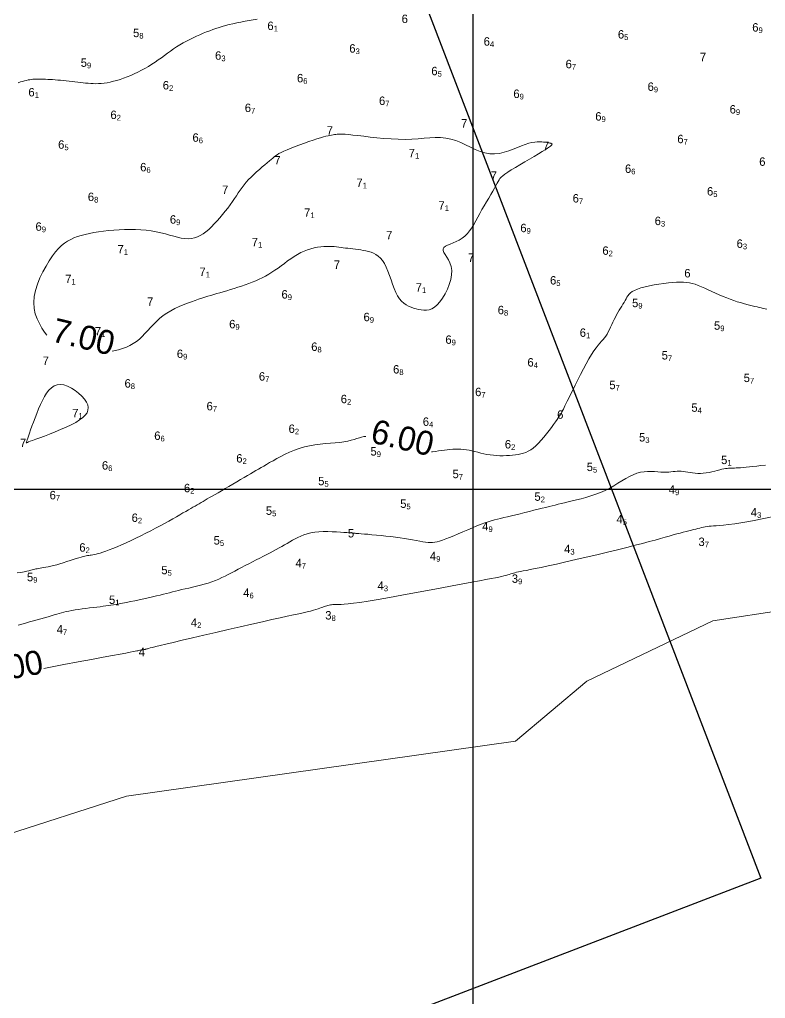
# Model space of a CAD drawing. Header units: millimetres. Extents: x 784883 to 785608, y 628235 to 628806.
# Drawn here: x 785162.3 to 785224.3, y 628357.7 to 628439 of the extents above; entities that cross this region are included whole.
import ezdxf
from ezdxf.enums import TextEntityAlignment as Align

# ---------------------------------------------------------------- set-up
doc = ezdxf.new("R2010")
doc.units = ezdxf.units.MM
for name, color, linetype in [('4_00', 5, 'Continuous'), ('5_00', 252, 'Continuous'), ('6_00', 255, 'Continuous'), ('7_00', 255, 'Continuous'), ('Projection_Grid', 7, 'Continuous'), ('Topo_Ricanau_2023_dg2', 7, 'Continuous')]:
    doc.layers.add(name, color=color, linetype=linetype)
doc.layers.add('Soundings', color=7, linetype='Continuous', true_color=0x000000)

msp = doc.modelspace()

# ---------------------------------------------------------------- linework, layer by layer
at = {"color": 240, "true_color": 0xed1f24}
msp.add_lwpolyline([(784920.923, 628393.089), (785176.533, 628491.18), (785223.928, 628367.673), (784968.319, 628269.583)], close=True, dxfattribs=at)
at = {"layer": '4_00', "color": 5, "linetype": 'Continuous', "lineweight": 0, "true_color": 0x1b0fee, "flags": 128}
msp.add_lwpolyline([(785225.264, 628397.783), (785224.177, 628397.561), (785223.225, 628397.376), (785222.426, 628397.234), (785221.77, 628397.129), (785221.237, 628397.056), (785220.809, 628397.008), (785220.469, 628396.979), (785220.198, 628396.963), (785219.977, 628396.953), (785219.788, 628396.943), (785219.615, 628396.927), (785219.453, 628396.906), (785219.298, 628396.88), (785219.147, 628396.849), (785218.996, 628396.813), (785218.844, 628396.775), (785218.685, 628396.733), (785218.518, 628396.688), (785218.339, 628396.642), (785218.147, 628396.593), (785217.94, 628396.541), (785217.716, 628396.484), (785217.476, 628396.422), (785217.217, 628396.355), (785216.938, 628396.28), (785216.639, 628396.198), (785216.315, 628396.108), (785215.962, 628396.009), (785215.571, 628395.899), (785215.134, 628395.778), (785214.644, 628395.645), (785214.093, 628395.498), (785213.473, 628395.337), (785212.777, 628395.16), (785212.002, 628394.968), (785211.167, 628394.766), (785210.296, 628394.558), (785209.413, 628394.35), (785208.542, 628394.147), (785207.708, 628393.956), (785206.933, 628393.782), (785206.243, 628393.629), (785205.656, 628393.503), (785205.165, 628393.401), (785204.76, 628393.319), (785204.429, 628393.255), (785204.16, 628393.203), (785203.943, 628393.162), (785203.764, 628393.127), (785203.614, 628393.094), (785203.482, 628393.061), (785203.36, 628393.028), (785203.244, 628392.993), (785203.129, 628392.956), (785203.009, 628392.919), (785202.879, 628392.88), (785202.734, 628392.839), (785202.568, 628392.796), (785202.374, 628392.751), (785202.141, 628392.701), (785201.854, 628392.643), (785201.5, 628392.574), (785201.066, 628392.491), (785200.537, 628392.391), (785199.899, 628392.271), (785199.14, 628392.128), (785198.254, 628391.961), (785197.268, 628391.775), (785196.218, 628391.578), (785195.141, 628391.378), (785194.073, 628391.182), (785193.049, 628390.998), (785192.106, 628390.833), (785191.28, 628390.695), (785190.597, 628390.59), (785190.049, 628390.515), (785189.617, 628390.465), (785189.283, 628390.434), (785189.028, 628390.419), (785188.836, 628390.415), (785188.686, 628390.416), (785188.562, 628390.418), (785188.447, 628390.417), (785188.339, 628390.411), (785188.234, 628390.402), (785188.133, 628390.388), (785188.033, 628390.369), (785187.935, 628390.346), (785187.836, 628390.318), (785187.736, 628390.285), (785187.632, 628390.248), (785187.522, 628390.205), (785187.4, 628390.158), (785187.264, 628390.107), (785187.107, 628390.052), (785186.927, 628389.994), (785186.719, 628389.932), (785186.479, 628389.867), (785186.202, 628389.799), (785185.88, 628389.725), (785185.504, 628389.642), (785185.064, 628389.547), (785184.552, 628389.437), (785183.958, 628389.309), (785183.275, 628389.16), (785182.492, 628388.986), (785181.607, 628388.787), (785180.646, 628388.568), (785179.641, 628388.337), (785178.623, 628388.102), (785177.625, 628387.87), (785176.679, 628387.648), (785175.816, 628387.445), (785175.068, 628387.268), (785174.46, 628387.123), (785173.982, 628387.007), (785173.616, 628386.918), (785173.346, 628386.85), (785173.154, 628386.801), (785173.023, 628386.766), (785172.935, 628386.742), (785172.872, 628386.724), (785172.821, 628386.71), (785172.777, 628386.698), (785172.739, 628386.688), (785172.704, 628386.68), (785172.672, 628386.673), (785172.642, 628386.667), (785172.61, 628386.661), (785172.578, 628386.656), (785172.541, 628386.65), (785172.501, 628386.643), (785172.456, 628386.636), (785172.406, 628386.628), (785172.349, 628386.618), (785172.285, 628386.607), (785172.213, 628386.593), (785172.132, 628386.578), (785172.039, 628386.559), (785171.913, 628386.535), (785171.734, 628386.499), (785171.478, 628386.449), (785171.123, 628386.381), (785170.647, 628386.291), (785170.027, 628386.174), (785169.241, 628386.026), (785168.278, 628385.847), (785167.175, 628385.642), (785165.977, 628385.42), (785164.733, 628385.189), (785164.301, 628385.109)], dxfattribs=at)
at = {"layer": '5_00', "color": 252, "linetype": 'Continuous', "lineweight": 0, "true_color": 0x8e919d, "flags": 128}
msp.add_lwpolyline([(785224.312, 628402.015), (785223.933, 628401.967), (785223.582, 628401.924), (785223.26, 628401.887), (785222.968, 628401.856), (785222.702, 628401.83), (785222.462, 628401.809), (785222.246, 628401.793), (785222.053, 628401.78), (785221.881, 628401.771), (785221.727, 628401.765), (785221.592, 628401.761), (785221.468, 628401.757), (785221.352, 628401.752), (785221.238, 628401.745), (785221.12, 628401.734), (785220.993, 628401.717), (785220.853, 628401.692), (785220.693, 628401.658), (785220.51, 628401.614), (785220.307, 628401.563), (785220.088, 628401.509), (785219.857, 628401.455), (785219.618, 628401.404), (785219.376, 628401.362), (785219.135, 628401.33), (785218.9, 628401.314), (785218.673, 628401.315), (785218.455, 628401.33), (785218.245, 628401.356), (785218.044, 628401.388), (785217.85, 628401.422), (785217.663, 628401.455), (785217.483, 628401.481), (785217.308, 628401.498), (785217.138, 628401.502), (785216.971, 628401.495), (785216.803, 628401.481), (785216.631, 628401.463), (785216.452, 628401.445), (785216.263, 628401.429), (785216.061, 628401.42), (785215.843, 628401.42), (785215.606, 628401.431), (785215.352, 628401.449), (785215.084, 628401.467), (785214.803, 628401.478), (785214.514, 628401.476), (785214.217, 628401.455), (785213.916, 628401.407), (785213.613, 628401.327), (785213.309, 628401.211), (785213.003, 628401.062), (785212.692, 628400.889), (785212.375, 628400.699), (785212.048, 628400.498), (785211.709, 628400.294), (785211.356, 628400.095), (785210.985, 628399.907), (785210.597, 628399.736), (785210.197, 628399.582), (785209.791, 628399.444), (785209.386, 628399.32), (785208.988, 628399.21), (785208.605, 628399.111), (785208.244, 628399.023), (785207.911, 628398.944), (785207.61, 628398.873), (785207.335, 628398.807), (785207.078, 628398.745), (785206.829, 628398.685), (785206.581, 628398.624), (785206.325, 628398.561), (785206.051, 628398.493), (785205.752, 628398.419), (785205.421, 628398.337), (785205.064, 628398.249), (785204.69, 628398.156), (785204.307, 628398.062), (785203.924, 628397.968), (785203.549, 628397.878), (785203.191, 628397.792), (785202.859, 628397.713), (785202.558, 628397.643), (785202.282, 628397.578), (785202.022, 628397.515), (785201.77, 628397.449), (785201.517, 628397.377), (785201.253, 628397.294), (785200.97, 628397.198), (785200.659, 628397.082), (785200.314, 628396.947), (785199.943, 628396.794), (785199.555, 628396.631), (785199.161, 628396.464), (785198.771, 628396.298), (785198.396, 628396.139), (785198.046, 628395.994), (785197.731, 628395.867), (785197.458, 628395.765), (785197.221, 628395.685), (785197.011, 628395.627), (785196.82, 628395.589), (785196.637, 628395.569), (785196.455, 628395.565), (785196.264, 628395.576), (785196.055, 628395.599), (785195.82, 628395.633), (785195.56, 628395.676), (785195.275, 628395.726), (785194.968, 628395.781), (785194.64, 628395.839), (785194.293, 628395.899), (785193.927, 628395.957), (785193.545, 628396.013), (785193.15, 628396.064), (785192.748, 628396.111), (785192.349, 628396.153), (785191.962, 628396.19), (785191.596, 628396.222), (785191.259, 628396.251), (785190.96, 628396.274), (785190.709, 628396.294), (785190.511, 628396.309), (785190.363, 628396.321), (785190.256, 628396.329), (785190.185, 628396.334), (785190.142, 628396.338), (785190.119, 628396.339), (785190.111, 628396.34), (785190.11, 628396.34), (785190.109, 628396.34), (785190.101, 628396.341), (785190.078, 628396.343), (785190.035, 628396.346), (785189.964, 628396.352), (785189.858, 628396.362), (785189.71, 628396.374), (785189.513, 628396.391), (785189.263, 628396.412), (785188.967, 628396.435), (785188.636, 628396.456), (785188.282, 628396.472), (785187.913, 628396.481), (785187.541, 628396.478), (785187.177, 628396.46), (785186.83, 628396.425), (785186.51, 628396.37), (785186.215, 628396.297), (785185.941, 628396.209), (785185.684, 628396.107), (785185.443, 628395.996), (785185.212, 628395.877), (785184.988, 628395.753), (785184.768, 628395.627), (785184.548, 628395.5), (785184.327, 628395.374), (785184.103, 628395.247), (785183.873, 628395.118), (785183.635, 628394.987), (785183.389, 628394.853), (785183.132, 628394.715), (785182.861, 628394.573), (785182.577, 628394.426), (785182.282, 628394.275), (785181.979, 628394.122), (785181.672, 628393.966), (785181.363, 628393.81), (785181.057, 628393.654), (785180.757, 628393.499), (785180.466, 628393.347), (785180.186, 628393.198), (785179.916, 628393.053), (785179.651, 628392.913), (785179.388, 628392.778), (785179.123, 628392.649), (785178.853, 628392.525), (785178.573, 628392.409), (785178.281, 628392.3), (785177.974, 628392.199), (785177.655, 628392.106), (785177.329, 628392.018), (785177.002, 628391.937), (785176.677, 628391.86), (785176.36, 628391.788), (785176.055, 628391.719), (785175.767, 628391.652), (785175.5, 628391.588), (785175.248, 628391.525), (785175.004, 628391.463), (785174.762, 628391.399), (785174.516, 628391.335), (785174.257, 628391.269), (785173.981, 628391.2), (785173.679, 628391.127), (785173.347, 628391.05), (785172.993, 628390.97), (785172.624, 628390.89), (785172.249, 628390.809), (785171.876, 628390.732), (785171.515, 628390.658), (785171.173, 628390.589), (785170.86, 628390.528), (785170.581, 628390.475), (785170.332, 628390.43), (785170.103, 628390.391), (785169.887, 628390.356), (785169.675, 628390.325), (785169.461, 628390.296), (785169.235, 628390.266), (785168.989, 628390.236), (785168.718, 628390.203), (785168.427, 628390.168), (785168.122, 628390.131), (785167.811, 628390.092), (785167.5, 628390.051), (785167.197, 628390.009), (785166.908, 628389.965), (785166.641, 628389.921), (785166.4, 628389.876), (785166.181, 628389.829), (785165.976, 628389.781), (785165.779, 628389.729), (785165.582, 628389.674), (785165.379, 628389.614), (785165.163, 628389.55), (785164.926, 628389.48), (785164.663, 628389.403), (785164.378, 628389.321), (785164.076, 628389.235), (785163.761, 628389.146), (785163.439, 628389.054), (785163.115, 628388.962), (785162.793, 628388.869), (785162.479, 628388.778), (785162.177, 628388.689)], dxfattribs=at)
at = {"layer": '6_00', "color": 18, "linetype": 'Continuous', "lineweight": 0, "true_color": 0x000000, "flags": 128}
for points in [[(785162.184, 628433.8), (785162.376, 628433.861), (785162.551, 628433.913), (785162.712, 628433.958), (785162.863, 628433.996), (785163.005, 628434.026), (785163.141, 628434.05), (785163.273, 628434.068), (785163.405, 628434.081), (785163.537, 628434.089), (785163.672, 628434.094), (785163.812, 628434.096), (785163.96, 628434.095), (785164.118, 628434.093), (785164.285, 628434.089), (785164.461, 628434.083), (785164.647, 628434.076), (785164.842, 628434.066), (785165.045, 628434.054), (785165.257, 628434.04), (785165.477, 628434.023), (785165.705, 628434.004), (785165.939, 628433.982), (785166.177, 628433.958), (785166.417, 628433.933), (785166.657, 628433.907), (785166.895, 628433.88), (785167.128, 628433.853), (785167.355, 628433.825), (785167.574, 628433.798), (785167.787, 628433.772), (785167.997, 628433.75), (785168.206, 628433.732), (785168.416, 628433.721), (785168.63, 628433.717), (785168.851, 628433.721), (785169.081, 628433.737), (785169.321, 628433.763), (785169.572, 628433.802), (785169.833, 628433.853), (785170.102, 628433.915), (785170.378, 628433.989), (785170.66, 628434.076), (785170.947, 628434.174), (785171.239, 628434.284), (785171.534, 628434.406), (785171.83, 628434.539), (785172.127, 628434.682), (785172.422, 628434.834), (785172.714, 628434.994), (785173.002, 628435.16), (785173.284, 628435.333), (785173.558, 628435.511), (785173.824, 628435.693), (785174.083, 628435.877), (785174.338, 628436.062), (785174.59, 628436.247), (785174.842, 628436.429), (785175.095, 628436.608), (785175.352, 628436.782), (785175.615, 628436.95), (785175.885, 628437.109), (785176.162, 628437.261), (785176.442, 628437.405), (785176.725, 628437.541), (785177.007, 628437.671), (785177.288, 628437.793), (785177.565, 628437.908), (785177.836, 628438.017), (785178.1, 628438.12), (785178.359, 628438.217), (785178.618, 628438.309), (785178.88, 628438.395), (785179.148, 628438.478), (785179.427, 628438.556), (785179.719, 628438.632), (785180.028, 628438.704), (785180.356, 628438.774), (785180.697, 628438.842), (785181.044, 628438.905), (785181.389, 628438.965), (785181.723, 628439.021), (785182.04, 628439.071)], [(785224.427, 628414.965), (785224.277, 628415.002), (785224.121, 628415.039), (785223.959, 628415.077), (785223.789, 628415.118), (785223.608, 628415.161), (785223.414, 628415.207), (785223.207, 628415.257), (785222.984, 628415.311), (785222.747, 628415.371), (785222.496, 628415.438), (785222.233, 628415.512), (785221.959, 628415.595), (785221.675, 628415.687), (785221.383, 628415.79), (785221.084, 628415.905), (785220.78, 628416.032), (785220.472, 628416.167), (785220.164, 628416.308), (785219.859, 628416.449), (785219.559, 628416.588), (785219.267, 628416.72), (785218.986, 628416.841), (785218.719, 628416.948), (785218.467, 628417.037), (785218.224, 628417.109), (785217.985, 628417.163), (785217.741, 628417.201), (785217.488, 628417.223), (785217.217, 628417.229), (785216.923, 628417.221), (785216.598, 628417.198), (785216.239, 628417.163), (785215.855, 628417.115), (785215.457, 628417.055), (785215.056, 628416.986), (785214.666, 628416.909), (785214.296, 628416.823), (785213.96, 628416.732), (785213.668, 628416.635), (785213.43, 628416.534), (785213.24, 628416.429), (785213.089, 628416.32), (785212.97, 628416.205), (785212.874, 628416.084), (785212.793, 628415.958), (785212.718, 628415.824), (785212.641, 628415.684), (785212.556, 628415.537), (785212.463, 628415.383), (785212.363, 628415.221), (785212.258, 628415.052), (785212.151, 628414.875), (785212.042, 628414.692), (785211.934, 628414.502), (785211.829, 628414.304), (785211.727, 628414.101), (785211.629, 628413.893), (785211.532, 628413.685), (785211.436, 628413.479), (785211.339, 628413.278), (785211.241, 628413.086), (785211.139, 628412.905), (785211.034, 628412.739), (785210.922, 628412.588), (785210.804, 628412.445), (785210.677, 628412.3), (785210.539, 628412.144), (785210.389, 628411.966), (785210.225, 628411.756), (785210.045, 628411.505), (785209.849, 628411.203), (785209.634, 628410.845), (785209.407, 628410.44), (785209.173, 628410.004), (785208.938, 628409.552), (785208.708, 628409.099), (785208.488, 628408.66), (785208.286, 628408.25), (785208.107, 628407.883), (785207.954, 628407.572), (785207.828, 628407.313), (785207.723, 628407.099), (785207.638, 628406.924), (785207.568, 628406.782), (785207.51, 628406.667), (785207.462, 628406.571), (785207.419, 628406.488), (785207.379, 628406.412), (785207.338, 628406.337), (785207.291, 628406.258), (785207.236, 628406.17), (785207.168, 628406.065), (785207.083, 628405.94), (785206.978, 628405.789), (785206.848, 628405.606), (785206.692, 628405.388), (785206.512, 628405.142), (785206.314, 628404.878), (785206.102, 628404.604), (785205.881, 628404.331), (785205.655, 628404.067), (785205.429, 628403.822), (785205.208, 628403.606), (785204.996, 628403.425), (785204.79, 628403.278), (785204.588, 628403.16), (785204.387, 628403.068), (785204.184, 628402.996), (785203.975, 628402.941), (785203.758, 628402.9), (785203.53, 628402.866), (785203.289, 628402.838), (785203.037, 628402.815), (785202.775, 628402.799), (785202.506, 628402.79), (785202.234, 628402.79), (785201.96, 628402.799), (785201.687, 628402.819), (785201.417, 628402.851), (785201.153, 628402.895), (785200.894, 628402.948), (785200.64, 628403.008), (785200.392, 628403.07), (785200.148, 628403.132), (785199.908, 628403.191), (785199.672, 628403.243), (785199.44, 628403.284), (785199.211, 628403.313), (785198.984, 628403.33), (785198.759, 628403.336), (785198.533, 628403.333), (785198.307, 628403.321), (785198.079, 628403.301), (785197.847, 628403.276), (785197.612, 628403.247), (785197.371, 628403.214), (785197.125, 628403.18), (785196.872, 628403.149), (785196.614, 628403.122), (785196.538, 628403.117)], [(785191.086, 628404.395), (785191.073, 628404.395), (785190.908, 628404.372), (785190.733, 628404.33), (785190.545, 628404.274), (785190.339, 628404.208), (785190.111, 628404.137), (785189.859, 628404.067), (785189.579, 628404), (785189.266, 628403.943), (785188.919, 628403.898), (785188.542, 628403.861), (785188.141, 628403.828), (785187.721, 628403.792), (785187.289, 628403.749), (785186.851, 628403.694), (785186.411, 628403.62), (785185.977, 628403.523), (785185.554, 628403.399), (785185.143, 628403.253), (785184.748, 628403.089), (785184.371, 628402.913), (785184.014, 628402.732), (785183.679, 628402.551), (785183.368, 628402.375), (785183.084, 628402.21), (785182.828, 628402.06), (785182.593, 628401.923), (785182.373, 628401.795), (785182.16, 628401.671), (785181.948, 628401.547), (785181.729, 628401.419), (785181.497, 628401.283), (785181.243, 628401.135), (785180.964, 628400.972), (785180.663, 628400.796), (785180.349, 628400.612), (785180.027, 628400.424), (785179.704, 628400.236), (785179.388, 628400.052), (785179.085, 628399.875), (785178.803, 628399.711), (785178.545, 628399.562), (785178.312, 628399.427), (785178.098, 628399.304), (785177.902, 628399.191), (785177.719, 628399.085), (785177.546, 628398.986), (785177.379, 628398.89), (785177.216, 628398.796), (785177.053, 628398.702), (785176.886, 628398.605), (785176.712, 628398.504), (785176.528, 628398.398), (785176.331, 628398.284), (785176.116, 628398.16), (785175.882, 628398.025), (785175.623, 628397.876), (785175.339, 628397.714), (785175.03, 628397.538), (785174.699, 628397.352), (785174.348, 628397.158), (785173.98, 628396.956), (785173.597, 628396.751), (785173.202, 628396.543), (785172.797, 628396.336), (785172.385, 628396.13), (785171.971, 628395.929), (785171.56, 628395.735), (785171.157, 628395.55), (785170.77, 628395.377), (785170.401, 628395.218), (785170.058, 628395.076), (785169.746, 628394.952), (785169.468, 628394.849), (785169.223, 628394.766), (785169.008, 628394.698), (785168.818, 628394.645), (785168.652, 628394.605), (785168.506, 628394.573), (785168.376, 628394.549), (785168.259, 628394.529), (785168.152, 628394.512), (785168.049, 628394.496), (785167.946, 628394.478), (785167.836, 628394.456), (785167.714, 628394.429), (785167.576, 628394.395), (785167.415, 628394.351), (785167.226, 628394.296), (785167.006, 628394.229), (785166.76, 628394.151), (785166.494, 628394.066), (785166.216, 628393.978), (785165.933, 628393.89), (785165.652, 628393.805), (785165.379, 628393.726), (785165.121, 628393.656), (785164.885, 628393.598), (785164.671, 628393.551), (785164.476, 628393.513), (785164.3, 628393.483), (785164.142, 628393.457), (785164, 628393.436), (785163.872, 628393.415), (785163.758, 628393.395), (785163.655, 628393.373), (785163.557, 628393.348), (785163.457, 628393.321), (785163.347, 628393.291), (785163.22, 628393.258), (785163.07, 628393.222), (785162.888, 628393.182), (785162.668, 628393.138), (785162.405, 628393.09), (785162.105, 628393.038)]]:
    msp.add_lwpolyline(points, dxfattribs=at)
at = {"layer": '7_00', "color": 18, "linetype": 'Continuous', "lineweight": 0, "true_color": 0x000000, "flags": 128}
for points in [[(785163.508, 628416.018), (785163.616, 628416.537), (785163.78, 628417.061), (785163.989, 628417.58), (785164.23, 628418.083), (785164.493, 628418.56), (785164.765, 628419), (785165.035, 628419.393), (785165.294, 628419.731), (785165.545, 628420.017), (785165.79, 628420.258), (785166.036, 628420.46), (785166.286, 628420.629), (785166.546, 628420.772), (785166.818, 628420.893), (785167.109, 628421.001), (785167.422, 628421.099), (785167.756, 628421.189), (785168.109, 628421.27), (785168.481, 628421.343), (785168.87, 628421.407), (785169.274, 628421.462), (785169.693, 628421.508), (785170.124, 628421.545), (785170.566, 628421.573), (785171.015, 628421.59), (785171.468, 628421.596), (785171.92, 628421.589), (785172.369, 628421.569), (785172.808, 628421.534), (785173.236, 628421.483), (785173.648, 628421.415), (785174.041, 628421.331), (785174.415, 628421.236), (785174.771, 628421.137), (785175.11, 628421.04), (785175.432, 628420.953), (785175.739, 628420.883), (785176.032, 628420.836), (785176.312, 628420.82), (785176.579, 628420.839), (785176.835, 628420.894), (785177.083, 628420.981), (785177.323, 628421.098), (785177.558, 628421.243), (785177.79, 628421.415), (785178.02, 628421.609), (785178.251, 628421.825), (785178.482, 628422.059), (785178.714, 628422.308), (785178.944, 628422.569), (785179.169, 628422.837), (785179.388, 628423.109), (785179.598, 628423.381), (785179.797, 628423.65), (785179.984, 628423.911), (785180.157, 628424.161), (785180.319, 628424.402), (785180.475, 628424.636), (785180.63, 628424.862), (785180.788, 628425.085), (785180.954, 628425.304), (785181.131, 628425.521), (785181.325, 628425.739), (785181.539, 628425.958), (785181.767, 628426.175), (785182.002, 628426.389), (785182.24, 628426.595), (785182.471, 628426.792), (785182.691, 628426.975), (785182.892, 628427.143), (785183.067, 628427.292), (785183.214, 628427.421), (785183.339, 628427.533), (785183.455, 628427.632), (785183.571, 628427.723), (785183.699, 628427.811), (785183.85, 628427.901), (785184.034, 628427.997), (785184.263, 628428.103), (785184.543, 628428.223), (785184.866, 628428.355), (785185.22, 628428.492), (785185.593, 628428.633), (785185.971, 628428.771), (785186.344, 628428.903), (785186.698, 628429.024), (785187.022, 628429.13), (785187.306, 628429.218), (785187.551, 628429.289), (785187.762, 628429.345), (785187.944, 628429.389), (785188.102, 628429.422), (785188.24, 628429.448), (785188.362, 628429.468), (785188.474, 628429.485), (785188.58, 628429.501), (785188.69, 628429.514), (785188.815, 628429.523), (785188.963, 628429.526), (785189.146, 628429.522), (785189.374, 628429.508), (785189.657, 628429.485), (785190.004, 628429.449), (785190.423, 628429.401), (785190.904, 628429.344), (785191.434, 628429.283), (785191.999, 628429.223), (785192.587, 628429.169), (785193.184, 628429.126), (785193.777, 628429.099), (785194.354, 628429.092), (785194.902, 628429.109), (785195.424, 628429.141), (785195.921, 628429.179), (785196.397, 628429.213), (785196.855, 628429.234), (785197.298, 628429.231), (785197.729, 628429.195), (785198.15, 628429.116), (785198.565, 628428.988), (785198.975, 628428.822), (785199.381, 628428.634), (785199.784, 628428.439), (785200.185, 628428.251), (785200.584, 628428.087), (785200.984, 628427.96), (785201.384, 628427.887), (785201.785, 628427.877), (785202.184, 628427.923), (785202.578, 628428.012), (785202.963, 628428.133), (785203.335, 628428.271), (785203.691, 628428.415), (785204.027, 628428.553), (785204.34, 628428.671), (785204.627, 628428.76), (785204.888, 628428.822), (785205.125, 628428.86), (785205.34, 628428.879), (785205.533, 628428.883), (785205.706, 628428.876), (785205.86, 628428.862), (785205.997, 628428.845), (785206.119, 628428.829), (785206.224, 628428.814), (785206.315, 628428.8), (785206.391, 628428.784), (785206.453, 628428.768), (785206.501, 628428.749), (785206.535, 628428.729), (785206.556, 628428.705), (785206.563, 628428.677), (785206.551, 628428.641), (785206.514, 628428.595), (785206.446, 628428.534), (785206.341, 628428.455), (785206.193, 628428.354), (785205.996, 628428.228), (785205.743, 628428.073), (785205.432, 628427.888), (785205.076, 628427.678), (785204.69, 628427.452), (785204.291, 628427.218), (785203.894, 628426.984), (785203.516, 628426.757), (785203.173, 628426.547), (785202.88, 628426.361), (785202.649, 628426.204), (785202.473, 628426.07), (785202.34, 628425.951), (785202.238, 628425.837), (785202.156, 628425.719), (785202.081, 628425.59), (785202.001, 628425.438), (785201.905, 628425.257), (785201.784, 628425.039), (785201.64, 628424.788), (785201.477, 628424.509), (785201.301, 628424.21), (785201.116, 628423.896), (785200.927, 628423.572), (785200.739, 628423.246), (785200.557, 628422.922), (785200.384, 628422.607), (785200.217, 628422.304), (785200.052, 628422.015), (785199.884, 628421.742), (785199.709, 628421.489), (785199.523, 628421.258), (785199.321, 628421.052), (785199.098, 628420.873), (785198.853, 628420.722), (785198.597, 628420.595), (785198.34, 628420.485), (785198.097, 628420.386), (785197.88, 628420.293), (785197.701, 628420.198), (785197.573, 628420.097), (785197.509, 628419.982), (785197.516, 628419.848), (785197.582, 628419.693), (785197.689, 628419.513), (785197.82, 628419.308), (785197.956, 628419.075), (785198.08, 628418.811), (785198.175, 628418.515), (785198.222, 628418.184), (785198.21, 628417.819), (785198.14, 628417.431), (785198.023, 628417.031), (785197.867, 628416.634), (785197.68, 628416.253), (785197.47, 628415.899), (785197.246, 628415.587), (785197.017, 628415.33), (785196.789, 628415.137), (785196.565, 628415.003), (785196.342, 628414.921), (785196.122, 628414.882), (785195.904, 628414.879), (785195.688, 628414.903), (785195.473, 628414.947), (785195.26, 628415.003), (785195.048, 628415.064), (785194.839, 628415.135), (785194.633, 628415.221), (785194.434, 628415.327), (785194.242, 628415.46), (785194.058, 628415.625), (785193.885, 628415.827), (785193.724, 628416.073), (785193.576, 628416.365), (785193.438, 628416.693), (785193.307, 628417.046), (785193.179, 628417.412), (785193.051, 628417.778), (785192.92, 628418.133), (785192.782, 628418.463), (785192.634, 628418.757), (785192.473, 628419.005), (785192.301, 628419.211), (785192.118, 628419.378), (785191.925, 628419.512), (785191.725, 628419.617), (785191.519, 628419.7), (785191.307, 628419.765), (785191.092, 628419.817), (785190.875, 628419.861), (785190.657, 628419.899), (785190.439, 628419.931), (785190.223, 628419.958), (785190.01, 628419.984), (785189.8, 628420.007), (785189.596, 628420.03), (785189.399, 628420.054), (785189.208, 628420.08), (785189.023, 628420.106), (785188.838, 628420.131), (785188.652, 628420.154), (785188.462, 628420.173), (785188.264, 628420.186), (785188.054, 628420.192), (785187.831, 628420.189), (785187.592, 628420.177), (785187.338, 628420.152), (785187.073, 628420.115), (785186.798, 628420.062), (785186.518, 628419.993), (785186.234, 628419.905), (785185.95, 628419.798), (785185.668, 628419.67), (785185.39, 628419.52), (785185.117, 628419.351), (785184.847, 628419.168), (785184.58, 628418.977), (785184.315, 628418.78), (785184.053, 628418.583), (785183.791, 628418.39), (785183.531, 628418.207), (785183.27, 628418.035), (785183.007, 628417.876), (785182.743, 628417.727), (785182.475, 628417.588), (785182.203, 628417.458), (785181.925, 628417.334), (785181.64, 628417.217), (785181.348, 628417.104), (785181.048, 628416.995), (785180.741, 628416.889), (785180.432, 628416.787), (785180.124, 628416.689), (785179.819, 628416.595), (785179.521, 628416.505), (785179.232, 628416.419), (785178.956, 628416.338), (785178.694, 628416.261), (785178.443, 628416.187), (785178.198, 628416.114), (785177.954, 628416.04), (785177.706, 628415.962), (785177.449, 628415.88), (785177.178, 628415.791), (785176.888, 628415.693), (785176.576, 628415.585), (785176.246, 628415.465), (785175.904, 628415.332), (785175.557, 628415.185), (785175.21, 628415.023), (785174.869, 628414.845), (785174.54, 628414.649), (785174.23, 628414.436), (785173.942, 628414.204), (785173.675, 628413.958), (785173.423, 628413.703), (785173.183, 628413.444), (785172.95, 628413.188), (785172.721, 628412.939), (785172.489, 628412.702), (785172.253, 628412.484), (785172.006, 628412.287), (785171.746, 628412.113), (785171.47, 628411.959), (785171.174, 628411.824), (785170.854, 628411.706), (785170.509, 628411.604), (785170.133, 628411.517), (785170.001, 628411.493)], [(785164.557, 628412.803), (785164.371, 628413.065), (785164.151, 628413.4), (785163.94, 628413.766), (785163.752, 628414.161), (785163.601, 628414.584), (785163.501, 628415.036), (785163.467, 628415.515), (785163.508, 628416.018)], [(785162.85, 628403.861), (785162.853, 628403.869), (785162.86, 628403.89), (785162.873, 628403.93), (785162.896, 628403.997), (785162.93, 628404.096), (785162.976, 628404.235), (785163.039, 628404.419), (785163.119, 628404.654), (785163.214, 628404.932), (785163.324, 628405.245), (785163.447, 628405.585), (785163.581, 628405.943), (785163.724, 628406.309), (785163.875, 628406.676), (785164.032, 628407.035), (785164.194, 628407.378), (785164.363, 628407.697), (785164.543, 628407.984), (785164.735, 628408.234), (785164.942, 628408.439), (785165.168, 628408.592), (785165.415, 628408.686), (785165.686, 628408.713), (785165.982, 628408.671), (785166.293, 628408.566), (785166.608, 628408.41), (785166.916, 628408.213), (785167.206, 628407.988), (785167.466, 628407.743), (785167.685, 628407.491), (785167.853, 628407.243), (785167.959, 628407.007), (785168.002, 628406.783), (785167.982, 628406.568), (785167.901, 628406.361), (785167.758, 628406.159), (785167.554, 628405.96), (785167.289, 628405.762), (785166.964, 628405.562), (785166.582, 628405.358), (785166.157, 628405.155), (785165.706, 628404.955), (785165.245, 628404.763), (785164.792, 628404.583), (785164.362, 628404.418), (785163.973, 628404.273), (785163.642, 628404.151), (785163.381, 628404.055), (785163.184, 628403.983), (785163.043, 628403.931), (785162.949, 628403.896), (785162.892, 628403.875), (785162.862, 628403.864), (785162.852, 628403.86), (785162.85, 628403.86), (785162.85, 628403.86), (785162.85, 628403.86), (785162.85, 628403.86), (785162.85, 628403.86), (785162.85, 628403.86), (785162.85, 628403.86), (785162.85, 628403.86), (785162.85, 628403.86), (785162.85, 628403.861)]]:
    msp.add_lwpolyline(points, dxfattribs=at)
at = {"layer": 'Projection_Grid', "color": 18, "linetype": 'Continuous', "true_color": 0x000000}
for p, q in [((785200, 628260.771), (785200, 628779.935)), ((784909.625, 628400), (785582.477, 628400))]:
    msp.add_line(p, q, dxfattribs=at)
at = {"layer": 'Topo_Ricanau_2023_dg2', "color": 18, "linetype": 'Continuous', "lineweight": 20, "true_color": 0x000000}
for p, q in [((785249.53, 628393.61), (785219.92, 628389.059)), ((785219.92, 628389.059), (785209.45, 628384.05)), ((785209.45, 628384.05), (785203.521, 628379.04)), ((785203.521, 628379.04), (785171.18, 628374.48)), ((785171.18, 628374.48), (785158.42, 628370.38))]:
    msp.add_line(p, q, dxfattribs=at)

# ---------------------------------------------------------------- texts
at = {"layer": '4_00', "color": 5, "true_color": 0x1b0fee}
msp.add_text('4.00', height=2, rotation=10.512, dxfattribs=at).set_placement((785159.262, 628383.767))
at = {"layer": '6_00', "color": 18, "true_color": 0x000000}
msp.add_text('6.00', height=2, rotation=346.802, dxfattribs=at).set_placement((785191.384, 628403.914))
at = {"layer": '7_00', "color": 18, "true_color": 0x000000}
msp.add_text('7.00', height=2, rotation=346.472, dxfattribs=at).set_placement((785164.852, 628412.32))
at = {"layer": 'Soundings', "color": 18, "true_color": 0x000000}
for s, p in [('6', (785194.58, 628439.11, 6.02)), ('6', (785183.42, 628438.53, 6.08)), ('6', (785223.73, 628438.4, 6.89)), ('5', (785172.25, 628437.94, 5.75)), ('6', (785212.56, 628437.82, 6.52)), ('6', (785190.23, 628436.65, 6.28)), ('6', (785201.4, 628437.23, 6.35)), ('6', (785179.07, 628436.06, 6.27)), ('7', (785219.38, 628435.94, 6.98)), ('5', (785167.9, 628435.47, 5.85)), ('6', (785208.21, 628435.35, 6.69)), ('6', (785185.88, 628434.18, 6.62)), ('6', (785197.05, 628434.77, 6.49)), ('6', (785174.72, 628433.59, 6.19)), ('6', (785215.03, 628433.47, 6.92)), ('6', (785163.55, 628433.01, 6.11)), ('6', (785203.87, 628432.88, 6.86)), ('6', (785181.54, 628431.71, 6.74)), ('6', (785192.7, 628432.3, 6.72)), ('6', (785170.37, 628431.13, 6.2)), ('6', (785210.68, 628431, 6.89)), ('6', (785221.85, 628431.59, 6.93)), ('7', (785199.52, 628430.42, 6.97)), ('6', (785177.19, 628429.24, 6.58)), ('7', (785188.35, 628429.83, 6.99)), ('6', (785166.02, 628428.66, 6.47)), ('7', (785206.33, 628428.54, 7.01)), ('6', (785217.5, 628429.12, 6.7)), ('7', (785195.17, 628427.95, 7.07)), ('6', (785172.84, 628426.78, 6.57)), ('7', (785184, 628427.36, 7.04)), ('6', (785224.31, 628427.24, 6.74)), ('7', (785201.98, 628426.07, 7.01)), ('6', (785213.15, 628426.65, 6.58)), ('7', (785190.82, 628425.48, 7.12)), ('7', (785179.65, 628424.9, 6.98)), ('6', (785219.97, 628424.77, 6.49)), ('6', (785168.49, 628424.31, 6.81)), ('7', (785197.64, 628423.6, 7.07)), ('6', (785208.8, 628424.19, 6.65)), ('7', (785186.47, 628423.01, 7.05)), ('6', (785175.31, 628422.43, 6.94)), ('6', (785215.62, 628422.31, 6.28)), ('6', (785164.14, 628421.84, 6.92)), ('7', (785193.29, 628421.13, 7.03)), ('6', (785204.45, 628421.72, 6.9)), ('7', (785182.12, 628420.55, 7.08)), ('6', (785222.43, 628420.42, 6.28)), ('7', (785170.96, 628419.96, 7.12)), ('6', (785211.27, 628419.84, 6.24)), ('7', (785188.94, 628418.67, 6.97)), ('7', (785200.1, 628419.25, 6.97)), ('7', (785177.77, 628418.08, 7.07)), ('6', (785218.08, 628417.96, 6.03)), ('7', (785166.61, 628417.49, 7.11)), ('6', (785206.92, 628417.37, 6.53)), ('6', (785184.59, 628416.2, 6.94)), ('7', (785195.75, 628416.78, 7.08)), ('7', (785173.42, 628415.61, 7.04)), ('5', (785213.74, 628415.49, 5.91)), ('6', (785202.57, 628414.9, 6.78)), ('6', (785191.41, 628414.32, 6.92)), ('7', (785169.08, 628413.14, 7.13)), ('6', (785180.24, 628413.73, 6.9)), ('6', (785209.39, 628413.02, 6.11)), ('5', (785220.55, 628413.61, 5.87)), ('6', (785198.22, 628412.44, 6.92)), ('6', (785187.06, 628411.85, 6.79)), ('7', (785164.73, 628410.68, 6.97)), ('6', (785175.89, 628411.26, 6.86)), ('6', (785205.04, 628410.55, 6.4)), ('5', (785216.2, 628411.14, 5.67)), ('6', (785193.87, 628409.97, 6.78)), ('6', (785182.71, 628409.38, 6.72)), ('5', (785223.02, 628409.26, 5.65)), ('6', (785171.54, 628408.8, 6.82)), ('6', (785200.69, 628408.09, 6.67)), ('5', (785211.85, 628408.67, 5.7)), ('6', (785189.52, 628407.5, 6.21)), ('6', (785178.36, 628406.91, 6.68)), ('7', (785167.19, 628406.33, 7.08)), ('6', (785196.34, 628405.62, 6.36)), ('6', (785207.51, 628406.21, 5.98)), ('6', (785185.18, 628405.03, 6.21)), ('6', (785174.01, 628404.45, 6.64)), ('7', (785162.85, 628403.86, 7)), ('6', (785203.16, 628403.74, 6.22)), ('6', (785180.83, 628402.57, 6.22)), ('5', (785191.99, 628403.15, 5.89)), ('6', (785169.66, 628401.98, 6.6)), ('5', (785198.81, 628401.27, 5.69)), ('6', (785176.48, 628400.1, 6.23)), ('6', (785165.31, 628399.51, 6.68)), ('6', (785172.13, 628397.63, 6.23)), ('6', (785167.78, 628395.16, 6.16)), ('5', (785163.43, 628392.7, 5.92))]:
    msp.add_text(s, height=0.7, dxfattribs=at).set_placement(p, align=Align.MIDDLE_RIGHT)
for s, p in [('1', (785183.42, 628438.53, 6.08)), ('8', (785172.25, 628437.94, 5.75)), ('5', (785212.56, 628437.82, 6.52)), ('9', (785223.73, 628438.4, 6.89)), ('4', (785201.4, 628437.23, 6.35)), ('3', (785190.23, 628436.65, 6.28)), ('9', (785167.9, 628435.47, 5.85)), ('3', (785179.07, 628436.06, 6.27)), ('7', (785208.21, 628435.35, 6.69)), ('5', (785197.05, 628434.77, 6.49)), ('6', (785185.88, 628434.18, 6.62)), ('1', (785163.55, 628433.01, 6.11)), ('2', (785174.72, 628433.59, 6.19)), ('9', (785203.87, 628432.88, 6.86)), ('9', (785215.03, 628433.47, 6.92)), ('7', (785192.7, 628432.3, 6.72)), ('7', (785181.54, 628431.71, 6.74)), ('9', (785221.85, 628431.59, 6.93)), ('2', (785170.37, 628431.13, 6.2)), ('9', (785210.68, 628431, 6.89)), ('6', (785177.19, 628429.24, 6.58)), ('7', (785217.5, 628429.12, 6.7)), ('5', (785166.02, 628428.66, 6.47)), ('1', (785195.17, 628427.95, 7.07)), ('6', (785172.84, 628426.78, 6.57)), ('6', (785213.15, 628426.65, 6.58)), ('1', (785190.82, 628425.48, 7.12)), ('5', (785219.97, 628424.77, 6.49)), ('8', (785168.49, 628424.31, 6.81)), ('7', (785208.8, 628424.19, 6.65)), ('1', (785197.64, 628423.6, 7.07)), ('9', (785175.31, 628422.43, 6.94)), ('1', (785186.47, 628423.01, 7.05)), ('3', (785215.62, 628422.31, 6.28)), ('9', (785164.14, 628421.84, 6.92)), ('9', (785204.45, 628421.72, 6.9)), ('1', (785170.96, 628419.96, 7.12)), ('1', (785182.12, 628420.55, 7.08)), ('2', (785211.27, 628419.84, 6.24)), ('3', (785222.43, 628420.42, 6.28)), ('1', (785166.61, 628417.49, 7.11)), ('1', (785177.77, 628418.08, 7.07)), ('5', (785206.92, 628417.37, 6.53)), ('1', (785195.75, 628416.78, 7.08)), ('9', (785184.59, 628416.2, 6.94)), ('9', (785213.74, 628415.49, 5.91)), ('9', (785191.41, 628414.32, 6.92)), ('8', (785202.57, 628414.9, 6.78)), ('9', (785180.24, 628413.73, 6.9)), ('9', (785220.55, 628413.61, 5.87)), ('1', (785169.08, 628413.14, 7.13)), ('1', (785209.39, 628413.02, 6.11)), ('8', (785187.06, 628411.85, 6.79)), ('9', (785198.22, 628412.44, 6.92)), ('9', (785175.89, 628411.26, 6.86)), ('7', (785216.2, 628411.14, 5.67)), ('4', (785205.04, 628410.55, 6.4)), ('7', (785182.71, 628409.38, 6.72)), ('8', (785193.87, 628409.97, 6.78)), ('7', (785223.02, 628409.26, 5.65)), ('8', (785171.54, 628408.8, 6.82)), ('7', (785211.85, 628408.67, 5.7)), ('7', (785200.69, 628408.09, 6.67)), ('7', (785178.36, 628406.91, 6.68)), ('2', (785189.52, 628407.5, 6.21)), ('1', (785167.19, 628406.33, 7.08)), ('4', (785196.34, 628405.62, 6.36)), ('6', (785174.01, 628404.45, 6.64)), ('2', (785185.18, 628405.03, 6.21)), ('2', (785203.16, 628403.74, 6.22)), ('9', (785191.99, 628403.15, 5.89)), ('6', (785169.66, 628401.98, 6.6)), ('2', (785180.83, 628402.57, 6.22)), ('7', (785198.81, 628401.27, 5.69)), ('7', (785165.31, 628399.51, 6.68)), ('2', (785176.48, 628400.1, 6.23)), ('2', (785172.13, 628397.63, 6.23)), ('2', (785167.78, 628395.16, 6.16)), ('9', (785163.43, 628392.7, 5.92))]:
    msp.add_text(s, height=0.472, dxfattribs=at).set_placement(p, align=Align.TOP_LEFT)
at = {"layer": 'Soundings', "color": 252, "true_color": 0x8e919d}
for p in [(785218.67, 628406.79, 5.37), (785214.32, 628404.32, 5.28), (785221.14, 628402.44, 5.14), (785209.97, 628401.86, 5.45), (785187.64, 628400.68, 5.45), (785205.62, 628399.39, 5.18), (785194.46, 628398.8, 5.45), (785183.29, 628398.22, 5.46), (785190.11, 628396.34, 5), (785178.95, 628395.75, 5.46), (785174.6, 628393.28, 5.47), (785170.25, 628390.81, 5.1)]:
    msp.add_text('5', height=0.7, dxfattribs=at).set_placement(p, align=Align.MIDDLE_RIGHT)
for s, p in [('4', (785218.67, 628406.79, 5.37)), ('3', (785214.32, 628404.32, 5.28)), ('1', (785221.14, 628402.44, 5.14)), ('5', (785209.97, 628401.86, 5.45)), ('5', (785187.64, 628400.68, 5.45)), ('5', (785194.46, 628398.8, 5.45)), ('2', (785205.62, 628399.39, 5.18)), ('5', (785183.29, 628398.22, 5.46)), ('5', (785178.95, 628395.75, 5.46)), ('5', (785174.6, 628393.28, 5.47)), ('1', (785170.25, 628390.81, 5.1))]:
    msp.add_text(s, height=0.472, dxfattribs=at).set_placement(p, align=Align.TOP_LEFT)
at = {"layer": 'Soundings', "color": 214, "true_color": 0x8c1b96}
for p in [(785216.79, 628399.98, 4.88), (785212.44, 628397.51, 4.54), (785201.28, 628396.92, 4.93), (785196.93, 628394.45, 4.86), (785185.76, 628393.87, 4.69), (785181.41, 628391.4, 4.64), (785165.9, 628388.35, 4.65)]:
    msp.add_text('4', height=0.7, dxfattribs=at).set_placement(p, align=Align.MIDDLE_RIGHT)
for s, p in [('9', (785216.79, 628399.98, 4.88)), ('5', (785212.44, 628397.51, 4.54)), ('9', (785201.28, 628396.92, 4.93)), ('7', (785185.76, 628393.87, 4.69)), ('9', (785196.93, 628394.45, 4.86)), ('6', (785181.41, 628391.4, 4.64)), ('7', (785165.9, 628388.35, 4.65))]:
    msp.add_text(s, height=0.472, dxfattribs=at).set_placement(p, align=Align.TOP_LEFT)
at = {"layer": 'Soundings', "color": 5, "true_color": 0x1b0fee}
for p in [(785223.61, 628398.09, 4.27), (785208.09, 628395.04, 4.29), (785192.58, 628391.99, 4.33), (785177.06, 628388.93, 4.23)]:
    msp.add_text('4', height=0.7, dxfattribs=at).set_placement(p, align=Align.MIDDLE_RIGHT)
for s, p in [('3', (785223.61, 628398.09, 4.27)), ('3', (785208.09, 628395.04, 4.29)), ('3', (785192.58, 628391.99, 4.33)), ('2', (785177.06, 628388.93, 4.23))]:
    msp.add_text(s, height=0.472, dxfattribs=at).set_placement(p, align=Align.TOP_LEFT)
at = {"layer": 'Soundings', "color": 92, "true_color": 0x00c000}
for s, p in [('3', (785219.26, 628395.63, 3.71)), ('3', (785203.74, 628392.57, 3.87)), ('3', (785188.23, 628389.52, 3.84)), ('4', (785172.72, 628386.47, 3.95))]:
    msp.add_text(s, height=0.7, dxfattribs=at).set_placement(p, align=Align.MIDDLE_RIGHT)
for s, p in [('7', (785219.26, 628395.63, 3.71)), ('9', (785203.74, 628392.57, 3.87)), ('8', (785188.23, 628389.52, 3.84))]:
    msp.add_text(s, height=0.472, dxfattribs=at).set_placement(p, align=Align.TOP_LEFT)

doc.saveas('drawing.dxf')
